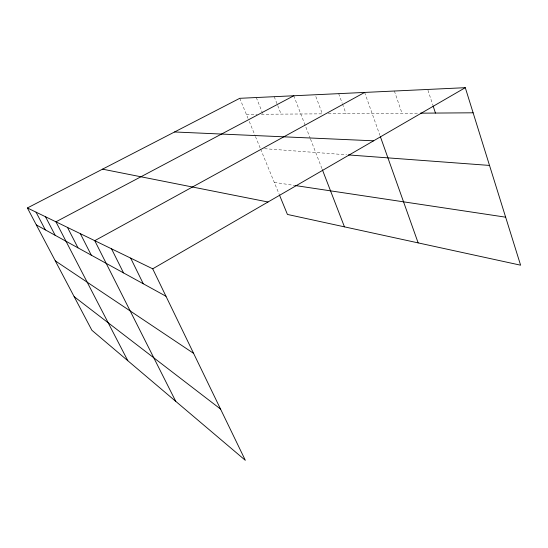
<?xml version="1.0" encoding="UTF-8"?>
<svg xmlns="http://www.w3.org/2000/svg" width="548" height="548" viewBox="0 0 548 548"><rect width="100%" height="100%" fill="white"/><g stroke="black" fill="none" stroke-linecap="round" stroke-linejoin="round"><path stroke-width="0.41" stroke-dasharray="2.74 2.06" d="M246.36 114.361L257.19 114.285M261.355 114.258L322.361 113.84L315.162 94.756M328.279 113.799L418.734 113.176M264.561 148.693L346.651 154.796M274.281 182.388L293.975 185.347M239.771 98.311L247.984 118.313M249.278 121.478L255.128 135.719M255.45 136.507L260.321 148.378M260.643 149.166L279.09 194.115M256.279 97.537L263.019 114.244M274.212 96.688L281.103 114.121M293.769 95.77L310.23 138.349M310.538 139.137L322.06 168.935M338.678 93.646L342.205 103.264M342.5 104.065L346.028 113.676M364.639 92.427L379.88 135.281M394.382 91.023L402.013 113.292M427.967 90.242L432.872 105.195"/><path stroke-width="0.82" d="M465.293 87.68L239.771 98.311L27.4 207.959L152.707 268.815L465.293 87.68L520.6 265.184L287.433 214.439L279.411 194.896M364.639 92.427L94.756 240.675L175.75 401.348M293.769 95.77L55.937 221.817L127.814 360.728M420.405 113.169L473.123 112.806M174.572 131.972L373.606 140.809M348.302 154.92L489.515 165.428M294.79 185.471L505.64 217.179M102.544 169.161L268.013 202M36.353 224.94L165.982 296.256M55.286 260.855L193.602 353.364M74.151 296.646L220.543 409.061M27.4 207.959L91.872 330.259L245.333 460.32L152.707 268.815M36.038 212.151L45.326 229.879M45.505 216.755L55.163 235.291M67.493 227.434L77.974 247.84M80.351 233.674L91.29 255.169M111.525 248.819L123.526 272.897M130.664 258.108L143.275 283.761M322.361 169.716L344.452 226.845M380.456 136.89L418.145 242.887M433.125 105.976L435.448 113.059"/></g></svg>
